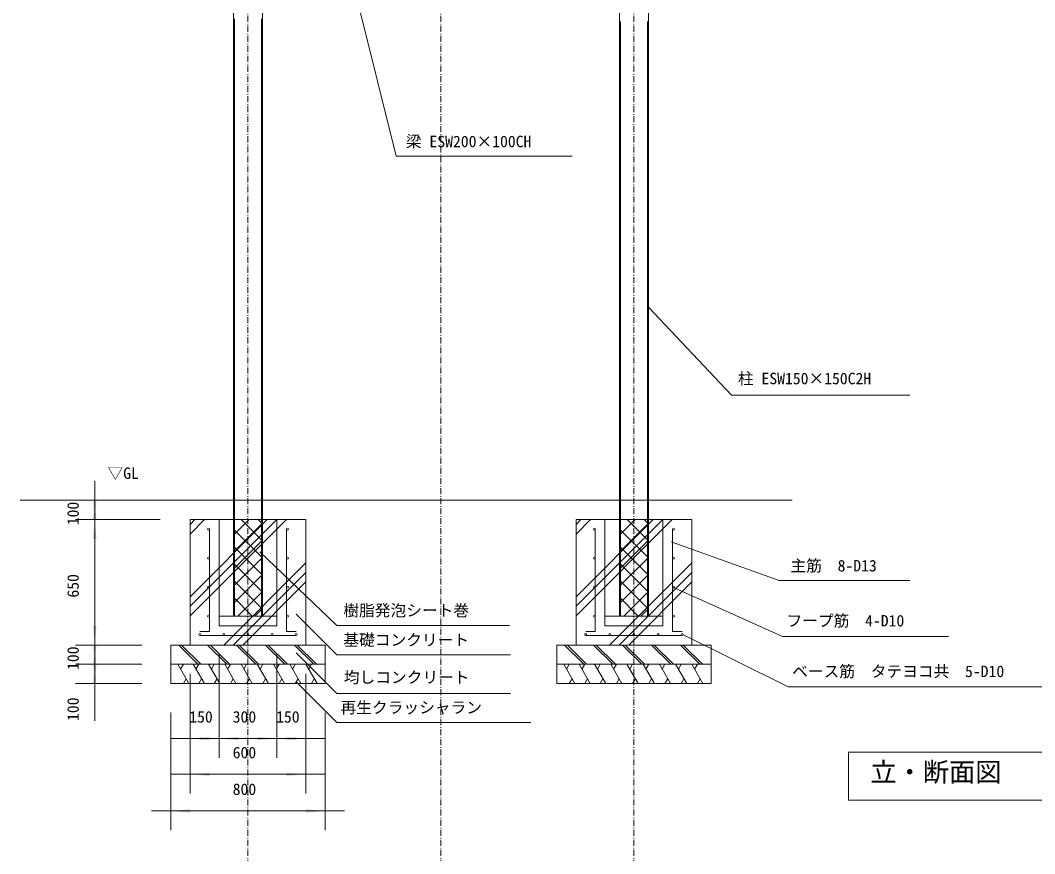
# Model space of a CAD drawing. Units: millimetres, scale not verified. Extents: x -9750 to 9750, y -6875 to 6875.
# Drawn here: x -6381 to -1124, y -32 to 4288 of the extents above; entities that cross this region are included whole.
import ezdxf
from ezdxf.enums import TextEntityAlignment as Align

# ---------------------------------------------------------------- set-up
doc = ezdxf.new("R2010")
doc.units = ezdxf.units.MM
doc.header["$LTSCALE"] = 50
doc.linetypes.add('USER6', pattern=[1.041641, 0.625, -0.208282, 0.069427, -0.138931])
doc.layers.add('0-1_IMPORTED', color=30, linetype='Continuous', lineweight=18)
doc.styles.add('ＭＳ ゴシック', font='')
doc.styles.get('ＭＳ ゴシック').set_extended_font_data('MS Gothic')

msp = doc.modelspace()

# ---------------------------------------------------------------- linework, layer by layer
at = {"layer": '0-1_IMPORTED', "color": 1, "linetype": 'USER6'}
for p, q in [((-5201, 4780), (-5201, -4220)), ((-4201, 4780), (-4201, -4220)), ((-3201, 4780), (-3201, -4220))]:
    msp.add_line(p, q, dxfattribs=at)
at = {"layer": '0-1_IMPORTED', "color": 1}
for p, q in [((-4433.55, 3582.63), (-4623.18, 4346.86)), ((-4433.55, 3582.63), (-3521, 3582.63)), ((-5995.17, 1800), (-5995.17, 1900)), ((-5651, 1800), (-6095.17, 1800)), ((-5995.17, 1700), (-5995.17, 1800)), ((-5995.17, 1700), (-5995.17, 1800)), ((-5656, 1700), (-6095.17, 1700)), ((-5656, 1700), (-6095.17, 1700)), ((-5995.17, 1050), (-5995.17, 1700)), ((-5995.17, 1600), (-5995.17, 1700)), ((-2448.7, 1385), (-3008.7, 1585)), ((-5139.79, 1532.93), (-4741, 1151.9)), ((-2448.7, 1385), (-1771, 1385)), ((-2430.17, 1094.71), (-2998.7, 1350)), ((-4951, 1208.95), (-4741, 998.95)), ((-5995.17, 1050), (-5995.17, 1150)), ((-4741, 1151.9), (-3846, 1151.9)), ((-2401, 832.42), (-2947.61, 1105)), ((-2430.17, 1094.71), (-1571, 1094.71)), ((-5751, 1050), (-6095.17, 1050)), ((-5751, 1050), (-6095.17, 1050)), ((-5995.17, 950), (-5995.17, 1050)), ((-5995.17, 950), (-5995.17, 1050)), ((-5995.17, 950), (-5995.17, 1050)), ((-5351, 1000), (-5351, 465)), ((-5351, 1000), (-5351, 465)), ((-5051, 1000), (-5051, 465)), ((-5051, 1000), (-5051, 465)), ((-4951, 1008.95), (-4741, 798.95)), ((-4741, 998.95), (-3841, 998.95)), ((-5751, 950), (-6095.17, 950)), ((-5751, 950), (-6095.17, 950)), ((-5995.17, 850), (-5995.17, 950)), ((-5995.17, 850), (-5995.17, 950)), ((-5501, 900), (-5501, 465)), ((-5501, 900), (-5501, 280)), ((-4901, 900), (-4901, 465)), ((-4901, 900), (-4901, 280)), ((-5751, 850), (-6095.17, 850)), ((-5995.17, 750), (-5995.17, 850)), ((-5995.17, 850), (-5995.17, 656.25)), ((-4951, 858.95), (-4741, 648.95)), ((-4741, 798.95), (-3841, 798.95)), ((-2401, 832.42), (-911, 832.42)), ((-5601, 700), (-5601, 90)), ((-4801, 700), (-4801, 90)), ((-4741, 648.95), (-3735, 648.95)), ((-5601, 565), (-5501, 565)), ((-5501, 565), (-5351, 565)), ((-5451, 565), (-5351, 565)), ((-5351, 565), (-5251, 565)), ((-5351, 565), (-5051, 565)), ((-5151, 565), (-5051, 565)), ((-5051, 565), (-4951, 565)), ((-5051, 565), (-4901, 565)), ((-4901, 565), (-4801, 565)), ((-5601, 380), (-5501, 380)), ((-5501, 380), (-4901, 380)), ((-4901, 380), (-4801, 380)), ((-5701, 190), (-5601, 190)), ((-5601, 190), (-4801, 190)), ((-4801, 190), (-4701, 190))]:
    msp.add_line(p, q, dxfattribs=at)
at = {"layer": '0-1_IMPORTED'}
for p, q in [((-5271, 1200), (-5271, 4295.5)), ((-5131, 4295.5), (-5131, 1200)), ((-3271, 1200), (-3271, 4280.7)), ((-3131, 4280.7), (-3131, 1200)), ((-2381, 1800), (-6381, 1800)), ((-5501, 1625.27), (-5426.27, 1700)), ((-5501, 1201.01), (-5002.01, 1700)), ((-5501, 1674.77), (-5475.77, 1700)), ((-5501, 1250.5), (-5051.5, 1700)), ((-5501, 1300), (-5101, 1700)), ((-5276, 1619.29), (-5195.29, 1700)), ((-5126, 1589.46), (-5236.53, 1700)), ((-5126, 1677.85), (-5148.15, 1700)), ((-3501, 1625.27), (-3426.27, 1700)), ((-3501, 1201.01), (-3002.01, 1700)), ((-3501, 1674.77), (-3475.77, 1700)), ((-3501, 1250.5), (-3051.5, 1700)), ((-3501, 1300), (-3101, 1700)), ((-3276, 1619.29), (-3195.29, 1700)), ((-3126, 1589.46), (-3236.53, 1700)), ((-3126, 1677.85), (-3148.15, 1700)), ((-5276, 1530.9), (-5126, 1680.9)), ((-5126, 1501.08), (-5276, 1651.08)), ((-3276, 1530.9), (-3126, 1680.9)), ((-3126, 1501.08), (-3276, 1651.08)), ((-5276, 1442.51), (-5126, 1592.51)), ((-3276, 1442.51), (-3126, 1592.51)), ((-5126, 1412.69), (-5276, 1562.69)), ((-3126, 1412.69), (-3276, 1562.69)), ((-5326.74, 1050), (-4901, 1475.74)), ((-5276, 1354.13), (-5126, 1504.13)), ((-5126, 1324.3), (-5276, 1474.3)), ((-3326.74, 1050), (-2901, 1475.74)), ((-3276, 1354.13), (-3126, 1504.13)), ((-3126, 1324.3), (-3276, 1474.3)), ((-5277.24, 1050), (-4901, 1426.24)), ((-3277.24, 1050), (-2901, 1426.24)), ((-5276, 1265.74), (-5126, 1415.74)), ((-5126, 1235.91), (-5276, 1385.91)), ((-5227.74, 1050), (-4901, 1376.74)), ((-3276, 1265.74), (-3126, 1415.74)), ((-3126, 1235.91), (-3276, 1385.91)), ((-3227.74, 1050), (-2901, 1376.74)), ((-5253.35, 1200), (-5126, 1327.35)), ((-3253.35, 1200), (-3126, 1327.35)), ((-5178.47, 1200), (-5276, 1297.52)), ((-3178.47, 1200), (-3276, 1297.52)), ((-5266.86, 1200), (-5276, 1209.14)), ((-5164.96, 1200), (-5126, 1238.96)), ((-3266.86, 1200), (-3276, 1209.14)), ((-3164.96, 1200), (-3126, 1238.96)), ((-5051, 1200), (-5351, 1200)), ((-3351, 1200), (-3051, 1200)), ((-5451, 1100), (-4951, 1100)), ((-4902.47, 1050), (-4901, 1051.47)), ((-3451, 1100), (-2951, 1100)), ((-2902.47, 1050), (-2901, 1051.47)), ((-5560.14, 1050), (-5460.14, 950)), ((-5546, 1050), (-5446, 950)), ((-5410.14, 1050), (-5310.14, 950)), ((-5396, 1050), (-5296, 950)), ((-5260.14, 1050), (-5160.14, 950)), ((-5246, 1050), (-5146, 950)), ((-5110.14, 1050), (-5010.14, 950)), ((-5096, 1050), (-4996, 950)), ((-4960.14, 1050), (-4860.14, 950)), ((-4946, 1050), (-4846, 950)), ((-3560.14, 1050), (-3460.14, 950)), ((-3546, 1050), (-3446, 950)), ((-3410.14, 1050), (-3310.14, 950)), ((-3396, 1050), (-3296, 950)), ((-3260.14, 1050), (-3160.14, 950)), ((-3246, 1050), (-3146, 950)), ((-3110.14, 1050), (-3010.14, 950)), ((-3096, 1050), (-2996, 950)), ((-2960.14, 1050), (-2860.14, 950)), ((-2946, 1050), (-2846, 950)), ((-5507.13, 850), (-5564.87, 950)), ((-5550.43, 925), (-5536, 950)), ((-5427.13, 850), (-5484.87, 950)), ((-5470.43, 925), (-5456, 950)), ((-5347.13, 850), (-5404.87, 950)), ((-5390.43, 925), (-5376, 950)), ((-5263.13, 850), (-5320.87, 950)), ((-5306.43, 925), (-5292, 950)), ((-5179.13, 850), (-5236.87, 950)), ((-5222.43, 925), (-5208, 950)), ((-5095.13, 850), (-5152.87, 950)), ((-5138.43, 925), (-5124, 950)), ((-5011.13, 850), (-5068.87, 950)), ((-5054.43, 925), (-5040, 950)), ((-4927.13, 850), (-4984.87, 950)), ((-4970.43, 925), (-4956, 950)), ((-4843.13, 850), (-4900.87, 950)), ((-4886.43, 925), (-4872, 950)), ((-3507.13, 850), (-3564.87, 950)), ((-3550.43, 925), (-3536, 950)), ((-3427.13, 850), (-3484.87, 950)), ((-3470.43, 925), (-3456, 950)), ((-3347.13, 850), (-3404.87, 950)), ((-3390.43, 925), (-3376, 950)), ((-3263.13, 850), (-3320.87, 950)), ((-3306.43, 925), (-3292, 950)), ((-3179.13, 850), (-3236.87, 950)), ((-3222.43, 925), (-3208, 950)), ((-3095.13, 850), (-3152.87, 950)), ((-3138.43, 925), (-3124, 950)), ((-3011.13, 850), (-3068.87, 950)), ((-3054.43, 925), (-3040, 950)), ((-2927.13, 850), (-2984.87, 950)), ((-2970.43, 925), (-2956, 950)), ((-2843.13, 850), (-2900.87, 950)), ((-2886.43, 925), (-2872, 950)), ((-5521.57, 875), (-5536, 850)), ((-5441.57, 875), (-5456, 850)), ((-5361.57, 875), (-5376, 850)), ((-5277.57, 875), (-5292, 850)), ((-5193.57, 875), (-5208, 850)), ((-5109.57, 875), (-5124, 850)), ((-5025.57, 875), (-5040, 850)), ((-4941.57, 875), (-4956, 850)), ((-4857.57, 875), (-4872, 850)), ((-3521.57, 875), (-3536, 850)), ((-3441.57, 875), (-3456, 850)), ((-3361.57, 875), (-3376, 850)), ((-3277.57, 875), (-3292, 850)), ((-3193.57, 875), (-3208, 850)), ((-3109.57, 875), (-3124, 850)), ((-3025.57, 875), (-3040, 850)), ((-2941.57, 875), (-2956, 850)), ((-2857.57, 875), (-2872, 850))]:
    msp.add_line(p, q, dxfattribs=at)
for points in [[(-5276, 4495.5), (-5126, 4495.5), (-5126, 1200), (-5276, 1200)], [(-3276, 4494.49), (-3126, 4494.49), (-3126, 1200), (-3276, 1200)], [(-5501, 1700), (-4901, 1700), (-4901, 1050), (-5501, 1050)], [(-5276, 1700), (-5126, 1700), (-5126, 1200), (-5276, 1200)], [(-3501, 1700), (-2901, 1700), (-2901, 1050), (-3501, 1050)], [(-5601, 1050), (-4801, 1050), (-4801, 950), (-5601, 950)], [(-3601, 1050), (-2801, 1050), (-2801, 950), (-3601, 950)], [(-5601, 950), (-4801, 950), (-4801, 850), (-5601, 850)], [(-3601, 950), (-2801, 950), (-2801, 850), (-3601, 850)], [(-2088.23, 495.08), (-988.23, 495.08), (-988.23, 245.08), (-2088.23, 245.08)]]:
    msp.add_lwpolyline(points, close=True, dxfattribs=at)
at = {"layer": '0-1_IMPORTED', "color": 1}
msp.add_lwpolyline([(-3126, 2800), (-2696, 2344.99), (-1771, 2344.99)], dxfattribs=at)
at = {"layer": '0-1_IMPORTED'}
for points in [[(-5051, 1700), (-5051, 1150), (-5351, 1150), (-5351, 1700)], [(-3051, 1700), (-3051, 1150), (-3351, 1150), (-3351, 1700)], [(-5401, 1650), (-5401, 1120), (-5451, 1120)], [(-5001, 1650), (-5001, 1120), (-4951, 1120)], [(-3401, 1650), (-3401, 1120), (-3451, 1120)], [(-3001, 1650), (-3001, 1120), (-2951, 1120)]]:
    msp.add_lwpolyline(points, dxfattribs=at)
for centre, start, end in [((-5406, 1650), 90, 180), ((-5406, 1650), 180, 270), ((-5406, 1650), 360, 90), ((-5406, 1650), 270, 0), ((-4996, 1650), 90, 180), ((-4996, 1650), 180, 270), ((-4996, 1650), 0, 90), ((-4996, 1650), 270, 360), ((-3406, 1650), 90, 180), ((-3406, 1650), 180, 270), ((-3406, 1650), 360, 90), ((-3406, 1650), 270, 0), ((-2996, 1650), 90, 180), ((-2996, 1650), 180, 270), ((-2996, 1650), 0, 90), ((-2996, 1650), 270, 0), ((-5406, 1500), 90, 180), ((-5406, 1500), 180, 270), ((-5406, 1500), 360, 90), ((-5406, 1500), 270, 0), ((-4996, 1500), 90, 180), ((-4996, 1500), 180, 270), ((-4996, 1500), 0, 90), ((-4996, 1500), 270, 360), ((-3406, 1500), 90, 180), ((-3406, 1500), 180, 270), ((-3406, 1500), 360, 90), ((-3406, 1500), 270, 0), ((-2996, 1500), 90, 180), ((-2996, 1500), 180, 270), ((-2996, 1500), 0, 90), ((-2996, 1500), 270, 0), ((-5406, 1350), 90, 180), ((-5406, 1350), 180, 270), ((-5406, 1350), 360, 90), ((-5406, 1350), 270, 0), ((-4996, 1350), 90, 180), ((-4996, 1350), 180, 270), ((-4996, 1350), 0, 90), ((-4996, 1350), 270, 360), ((-3406, 1350), 90, 180), ((-3406, 1350), 180, 270), ((-3406, 1350), 360, 90), ((-3406, 1350), 270, 0), ((-2996, 1350), 90, 180), ((-2996, 1350), 180, 270), ((-2996, 1350), 0, 90), ((-2996, 1350), 270, 0), ((-5406, 1200), 90, 180), ((-5406, 1200), 180, 270), ((-5406, 1200), 360, 90), ((-5406, 1200), 270, 0), ((-4996, 1200), 90, 180), ((-4996, 1200), 180, 270), ((-4996, 1200), 0, 90), ((-4996, 1200), 270, 360), ((-3406, 1200), 90, 180), ((-3406, 1200), 180, 270), ((-3406, 1200), 360, 90), ((-3406, 1200), 270, 0), ((-2996, 1200), 90, 180), ((-2996, 1200), 180, 270), ((-2996, 1200), 0, 90), ((-2996, 1200), 270, 0), ((-5451, 1105), 90, 180), ((-5451, 1105), 180, 270), ((-5451, 1105), 360, 90), ((-5451, 1105), 270, 0), ((-5326, 1105), 90, 180), ((-5326, 1105), 180, 270), ((-5326, 1105), 360, 90), ((-5326, 1105), 270, 0), ((-5201, 1105), 90, 180), ((-5201, 1105), 180, 270), ((-5201, 1105), 360, 90), ((-5201, 1105), 270, 0), ((-5076, 1105), 90, 180), ((-5076, 1105), 180, 270), ((-5076, 1105), 360, 90), ((-5076, 1105), 270, 0), ((-4951, 1105), 90, 180), ((-4951, 1105), 180, 270), ((-4951, 1105), 360, 90), ((-4951, 1105), 270, 0), ((-3451, 1105), 90, 180), ((-3451, 1105), 180, 270), ((-3451, 1105), 360, 90), ((-3451, 1105), 270, 0), ((-3326, 1105), 90, 180), ((-3326, 1105), 180, 270), ((-3326, 1105), 360, 90), ((-3326, 1105), 270, 0), ((-3201, 1105), 90, 180), ((-3201, 1105), 180, 270), ((-3201, 1105), 0, 90), ((-3201, 1105), 270, 0), ((-3076, 1105), 90, 180), ((-3076, 1105), 180, 270), ((-3076, 1105), 0, 90), ((-3076, 1105), 270, 0), ((-2951, 1105), 90, 180), ((-2951, 1105), 180, 270), ((-2951, 1105), 0, 90), ((-2951, 1105), 270, 0)]:
    msp.add_arc(centre, 5, start, end, dxfattribs=at)
at = {"layer": '0-1_IMPORTED', "color": 1}
for points in [[(-5995.17, 1800), (-5986.42, 1700.01), (-6003.92, 1700.01)], [(-5995.17, 1700), (-6003.92, 1799.99), (-5986.42, 1799.99)], [(-5995.17, 1700), (-5986.42, 1600.01), (-6003.92, 1600.01)], [(-5995.17, 1050), (-6003.92, 1149.99), (-5986.42, 1149.99)], [(-5995.17, 1050), (-5986.42, 950.01), (-6003.92, 950.01)], [(-5995.17, 950), (-6003.92, 1049.99), (-5986.42, 1049.99)], [(-5995.17, 950), (-5986.42, 850.01), (-6003.92, 850.01)], [(-5995.17, 850), (-6003.92, 949.99), (-5986.42, 949.99)], [(-5501, 565), (-5401.01, 573.75), (-5401.01, 556.25)], [(-5351, 565), (-5450.99, 556.25), (-5450.99, 573.75)], [(-5351, 565), (-5251.01, 573.75), (-5251.01, 556.25)], [(-5051, 565), (-5150.99, 556.25), (-5150.99, 573.75)], [(-5051, 565), (-4951.01, 573.75), (-4951.01, 556.25)], [(-4901, 565), (-5000.99, 556.25), (-5000.99, 573.75)], [(-5501, 380), (-5401.01, 388.75), (-5401.01, 371.25)], [(-4901, 380), (-5000.99, 371.25), (-5000.99, 388.75)], [(-5601, 190), (-5501.01, 198.75), (-5501.01, 181.25)], [(-4801, 190), (-4900.99, 181.25), (-4900.99, 198.75)]]:
    msp.add_solid(points, dxfattribs=at)

# ---------------------------------------------------------------- texts
at = {"layer": '0-1_IMPORTED', "color": 7, "style": 'ＭＳ ゴシック'}
for s, height, p in [('梁 ESW200×100CH', 59.71, (-4382.57, 3611.76)), ('柱 ESW150×150C2H', 59.71, (-2662.03, 2383.36)), ('▽GL', 59.71, (-5929.11, 1892.7)), ('主筋\u30008-D13', 59.71, (-2389.58, 1413.19)), ('樹脂発泡シート巻', 59.71, (-4706.77, 1181.49)), ('フープ筋\u30004-D10', 59.71, (-2410.17, 1128.05)), ('基礎コンクリート', 59.71, (-4706.77, 1028.55)), ('ベース筋\u3000タテヨコ共\u30005-D10', 59.71, (-2381, 865.76)), ('均しコンクリート', 59.71, (-4704.48, 834.87)), ('再生クラッシャラン', 59.71, (-4721.41, 678.3)), ('150', 59.71, (-5505.37, 629.82)), ('300', 59.71, (-5280.38, 629.82)), ('150', 59.71, (-5055.38, 629.82)), ('600', 59.71, (-5280.38, 444.82)), ('立・断面図', 99.51, (-1975.1, 312.17)), ('800', 59.71, (-5280.38, 254.82))]:
    msp.add_text(s, height=height, dxfattribs=at).set_placement(p, align=Align.BOTTOM_LEFT)
for s, p in [('100', (-6059.99, 1670.62)), ('650', (-6059.99, 1295.62)), ('100', (-6059.99, 920.62)), ('100', (-6059.99, 656.25))]:
    msp.add_text(s, height=59.71, rotation=90, dxfattribs=at).set_placement(p, align=Align.BOTTOM_LEFT)

doc.saveas('drawing.dxf')
